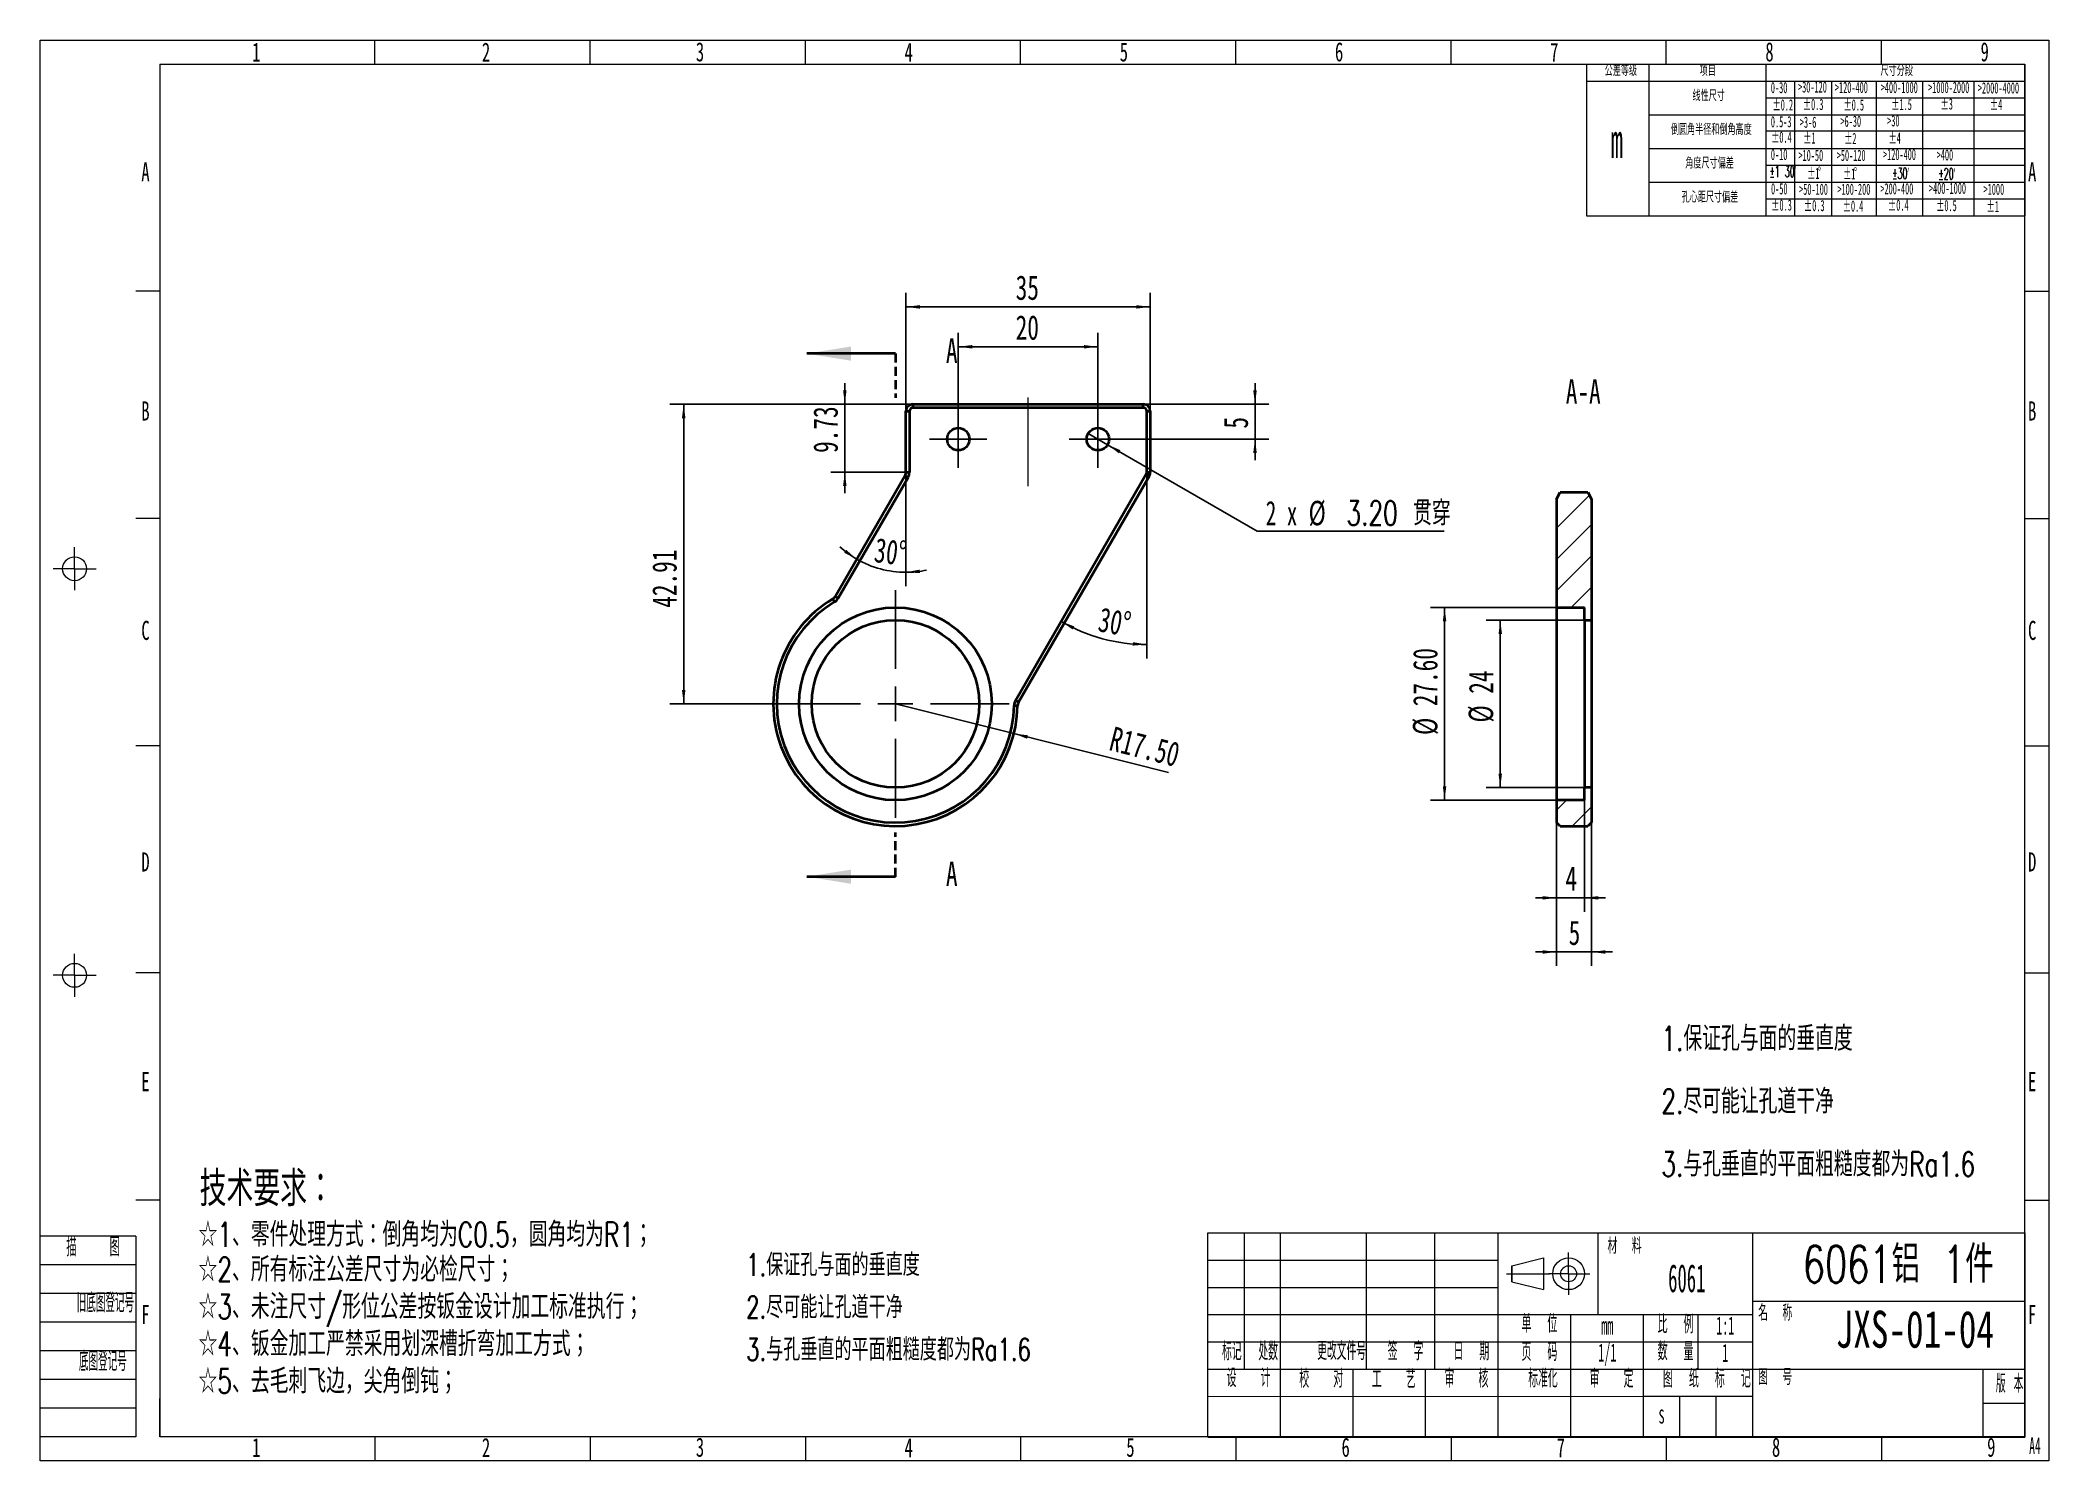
# Model space of a CAD drawing. Header units: millimetres. Extents: x 5 to 292, y 3 to 206.
import ezdxf

# ---------------------------------------------------------------- set-up
doc = ezdxf.new("R2010")
doc.units = ezdxf.units.MM
doc.linetypes.add('CENTERX2', pattern=[20.32, 12.7, -2.54, 2.54, -2.54])
doc.linetypes.add('HIDDEN', pattern=[1.905, 1.27, -0.635])
doc.layers.add('10', color=7, linetype='Continuous')
doc.layers.add('SLD-0', color=7, linetype='Continuous')
doc.layers.add('粗实线层', color=7, linetype='Continuous', lineweight=25)
doc.styles.add('SLDTEXTSTYLE0', font='TXT', dxfattribs={"width": 0.7, "bigfont": 'bigfont'})
doc.styles.add('SLDTEXTSTYLE1', font='TXT', dxfattribs={"width": 0.7})
doc.styles.add('SLDTEXTSTYLE10', font='TXT', dxfattribs={"width": 0.510549})
doc.styles.add('SLDTEXTSTYLE11', font='TXT', dxfattribs={"width": 0.516878})
doc.styles.add('SLDTEXTSTYLE12', font='TXT', dxfattribs={"width": 0.516878, "bigfont": 'bigfont'})
doc.styles.add('SLDTEXTSTYLE13', font='TXT', dxfattribs={"width": 0.633333})
doc.styles.add('SLDTEXTSTYLE2', font='TXT', dxfattribs={"width": 0.49, "bigfont": 'bigfont'})
doc.styles.add('SLDTEXTSTYLE3', font='TXT', dxfattribs={"width": 0.495, "bigfont": 'bigfont'})
doc.styles.add('SLDTEXTSTYLE4', font='TXT', dxfattribs={"width": 0.496, "bigfont": 'bigfont'})
doc.styles.add('SLDTEXTSTYLE5', font='TXT', dxfattribs={"width": 0.5125, "bigfont": 'bigfont'})
doc.styles.add('SLDTEXTSTYLE6', font='TXT', dxfattribs={"width": 0.49})
doc.styles.add('SLDTEXTSTYLE7', font='TXT', dxfattribs={"width": 0.638186})
doc.styles.add('SLDTEXTSTYLE8', font='TXT', dxfattribs={"width": 0.484951, "bigfont": 'bigfont'})
doc.styles.add('SLDTEXTSTYLE9', font='TXT', dxfattribs={"width": 0.454852, "bigfont": 'bigfont'})
doc.dimstyles.new('SLDDIMSTYLE0', dxfattribs={"dimtxt": 3.5, "dimasz": 2, "dimexe": 0, "dimexo": 0.0625, "dimgap": 0.875, "dimtad": 2, "dimrnd": 1e-09, "dimzin": 12, "dimdsep": 46, "dimtxsty": 'SLDTEXTSTYLE1', "dimsah": 1, "dimcen": 0.09, "dimadec": 0, "dimazin": 3, "dimtfac": 1, "dimtofl": 0, "dimtmove": 0, "dimatfit": 3, "dimfxl": 0, "dimfrac": 2, "dimtolj": 1, "dimtzin": 12, "dimarcsym": 0})
doc.dimstyles.new('SLDDIMSTYLE1', dxfattribs={"dimtxt": 3.5, "dimasz": 2, "dimexe": 0, "dimexo": 0.0625, "dimgap": 0.875, "dimtad": 2, "dimrnd": 1e-09, "dimzin": 12, "dimdsep": 46, "dimtxsty": 'SLDTEXTSTYLE1', "dimsah": 1, "dimcen": 0.09, "dimadec": 0, "dimazin": 3, "dimtfac": 1, "dimtmove": 0, "dimatfit": 0, "dimfxl": 0, "dimfrac": 2, "dimtolj": 1, "dimtzin": 12, "dimarcsym": 0})
doc.dimstyles.new('SLDDIMSTYLE2', dxfattribs={"dimtxt": 3.5, "dimasz": 2, "dimexe": 0, "dimexo": 0.0625, "dimgap": 0.875, "dimtad": 2, "dimrnd": 1e-09, "dimzin": 4, "dimdsep": 46, "dimtxsty": 'SLDTEXTSTYLE1', "dimsah": 1, "dimcen": 0, "dimadec": 0, "dimazin": 1, "dimtfac": 1, "dimtofl": 0, "dimtmove": 0, "dimatfit": 3, "dimfxl": 0, "dimfrac": 2, "dimtolj": 1, "dimtzin": 12, "dimarcsym": 0})
doc.dimstyles.new('SLDDIMSTYLE3', dxfattribs={"dimtxt": 3.5, "dimasz": 2, "dimexe": 0, "dimexo": 0.0625, "dimgap": 0.875, "dimtad": 2, "dimdec": 4, "dimzin": 12, "dimdsep": 46, "dimtxsty": 'SLDTEXTSTYLE1', "dimsah": 1, "dimcen": 0.09, "dimazin": 3, "dimtfac": 1, "dimtofl": 0, "dimtmove": 0, "dimatfit": 3, "dimfxl": 0, "dimfrac": 2, "dimtolj": 1, "dimtzin": 12, "dimarcsym": 0})
doc.dimstyles.new('SLDDIMSTYLE4', dxfattribs={"dimtxt": 3.5, "dimasz": 2, "dimexe": 0, "dimexo": 0.0625, "dimgap": 0.875, "dimtad": 0, "dimtih": 1, "dimtoh": 1, "dimrnd": 1e-09, "dimzin": 4, "dimdsep": 46, "dimtxsty": 'SLDTEXTSTYLE1', "dimblk1": 'NONE', "dimsah": 1, "dimcen": 0, "dimadec": 0, "dimazin": 1, "dimtfac": 1, "dimtmove": 0, "dimatfit": 3, "dimldrblk": 'NONE', "dimfxl": 0, "dimfrac": 2, "dimtolj": 1, "dimtzin": 12, "dimarcsym": 0})
doc.dimstyles.new('SLDDIMSTYLE5', dxfattribs={"dimtxt": 3.5, "dimasz": 2, "dimexe": 0, "dimexo": 0.0625, "dimgap": 0.875, "dimtad": 2, "dimrnd": 1e-09, "dimzin": 4, "dimdsep": 46, "dimtxsty": 'SLDTEXTSTYLE1', "dimsah": 1, "dimcen": 0.09, "dimadec": 0, "dimazin": 1, "dimtfac": 1, "dimtofl": 0, "dimtmove": 0, "dimatfit": 3, "dimfxl": 0, "dimfrac": 2, "dimtolj": 1, "dimtzin": 12, "dimarcsym": 0})

# ---------------------------------------------------------------- blocks, each defined once
blk = doc.blocks.new('SW_NOTE_0')
at = {"layer": '粗实线层', "color": 0, "char_height": 3.5, "attachment_point": 1, "style": 'SLDTEXTSTYLE0'}
for s, insert in [('1.保证孔与面的垂直度', (0, 4.51)), ('2.尽可能让孔道干净', (0, -4.49)), ('3.与孔垂直的平面粗糙度都为Ra1.6', (0, -13.49))]:
    blk.add_mtext(s, dxfattribs=dict(at, insert=insert))
blk = doc.blocks.new('SW_NOTE_0_1')
at = {"layer": 'SLD-0', "color": 0, "char_height": 3.5, "attachment_point": 1, "style": 'SLDTEXTSTYLE0'}
for s, insert in [('☆2、所有标注公差尺寸为必检尺寸；', (0, 4.51)), ('☆3、未注尺寸/形位公差按钣金设计加工标准执行；', (0, -0.82)), ('☆4、钣金加工严禁采用划深槽折弯加工方式；', (0, -6.15)), ('☆5、去毛刺飞边，尖角倒钝；', (0, -11.48))]:
    blk.add_mtext(s, dxfattribs=dict(at, insert=insert))
blk = doc.blocks.new('SW_NOTE_0_2')
at = {"layer": 'SLD-0', "color": 0, "char_height": 1.6, "attachment_point": 1, "style": 'SLDTEXTSTYLE11'}
for s, insert in [('±1', (0, 2.06)), ('°', (1.55, 2.19))]:
    blk.add_mtext(s, dxfattribs=dict(at, insert=insert))
blk = doc.blocks.new('SW_NOTE_0_3')
at = {"layer": 'SLD-0', "color": 0, "char_height": 1.6, "attachment_point": 1, "style": 'SLDTEXTSTYLE11'}
for s, insert in [('±1', (0, 2.06)), ('°', (1.55, 2.19))]:
    blk.add_mtext(s, dxfattribs=dict(at, insert=insert))
blk = doc.blocks.new('SW_NOTE_0_4')
at = {"layer": '粗实线层', "color": 0, "char_height": 3.175, "attachment_point": 1, "style": 'SLDTEXTSTYLE0'}
for s, insert in [('1.保证孔与面的垂直度', (0, 4.09)), ('2.尽可能让孔道干净', (0, -1.97)), ('3.与孔垂直的平面粗糙度都为Ra1.6', (0, -8.03))]:
    blk.add_mtext(s, dxfattribs=dict(at, insert=insert))
blk = doc.blocks.new('_D')
at = {"layer": '10'}
for p, q in [((128.5, 153.11), (128.5, 170.05)), ((163.5, 153.11), (163.5, 170.05)), ((163.5, 168.05), (128.5, 168.05))]:
    blk.add_line(p, q, dxfattribs=at)
for points in [[(128.5, 168.05), (130.5, 167.8), (130.5, 168.3)], [(163.5, 168.05), (161.5, 168.3), (161.5, 167.8)]]:
    blk.add_solid(points, dxfattribs=at)
at = {"layer": '10', "insert": (144.22, 172.56), "char_height": 3.5, "attachment_point": 1, "style": 'SLDTEXTSTYLE1'}
blk.add_mtext('35', dxfattribs=at)
blk = doc.blocks.new('_D_1')
at = {"layer": '10'}
for p, q in [((136, 153.21), (136, 164.34)), ((156, 153.21), (156, 164.34)), ((156, 162.34), (136, 162.34))]:
    blk.add_line(p, q, dxfattribs=at)
for points in [[(136, 162.34), (138, 162.09), (138, 162.59)], [(156, 162.34), (154, 162.59), (154, 162.09)]]:
    blk.add_solid(points, dxfattribs=at)
at = {"layer": '10', "insert": (144.22, 166.85), "char_height": 3.5, "attachment_point": 1, "style": 'SLDTEXTSTYLE1'}
blk.add_mtext('20', dxfattribs=at)
blk = doc.blocks.new('_D_2')
at = {"layer": '10'}
for p, q in [((119.75, 154.11), (119.75, 157.11)), ((129.5, 154.11), (117.75, 154.11)), ((119.75, 154.11), (119.75, 144.38)), ((128.5, 144.38), (117.75, 144.38)), ((119.75, 144.38), (119.75, 141.38))]:
    blk.add_line(p, q, dxfattribs=at)
for points in [[(119.75, 154.11), (120, 156.11), (119.5, 156.11)], [(119.75, 144.38), (119.5, 142.38), (120, 142.38)]]:
    blk.add_solid(points, dxfattribs=at)
at = {"layer": '10', "insert": (115.24, 147.14), "char_height": 3.5, "attachment_point": 1, "rotation": 90, "style": 'SLDTEXTSTYLE1'}
blk.add_mtext('9.73', dxfattribs=at)
blk = doc.blocks.new('_D_3')
at = {"layer": '10'}
for q in [(127, 111.2), (166.12, 101.38)]:
    blk.add_line((143.98, 106.94), q, dxfattribs=at)
blk.add_solid([(143.98, 106.94), (145.85, 106.21), (145.98, 106.7)], dxfattribs=at)
at = {"layer": '10', "insert": (158.29, 108), "char_height": 3.5, "attachment_point": 1, "rotation": 345.911, "style": 'SLDTEXTSTYLE1'}
blk.add_mtext('R17.50', dxfattribs=at)
blk = doc.blocks.new('_D_4')
at = {"layer": '10'}
for p, q in [((129.5, 154.11), (94.67, 154.11)), ((96.67, 111.2), (96.67, 154.11)), ((110.7, 111.2), (94.67, 111.2))]:
    blk.add_line(p, q, dxfattribs=at)
for points in [[(96.67, 154.11), (96.42, 152.11), (96.92, 152.11)], [(96.67, 111.2), (96.92, 113.2), (96.42, 113.2)]]:
    blk.add_solid(points, dxfattribs=at)
at = {"layer": '10', "insert": (92.16, 124.96), "char_height": 3.5, "attachment_point": 1, "rotation": 90, "style": 'SLDTEXTSTYLE1'}
blk.add_mtext('42.91', dxfattribs=at)
blk = doc.blocks.new('_D_5')
at = {"layer": '10'}
blk.add_line((128.5, 144.38), (128.5, 128.04), dxfattribs=at)
for start, end in [(227.8184, 240), (240, 270), (270, 282.1816)]:
    blk.add_arc((128.5, 144.11), 14.07, start, end, dxfattribs=at)
for points in [[(121.46, 131.92), (119.95, 133.25), (119.67, 132.83)], [(128.5, 130.04), (130.51, 129.93), (130.48, 130.43)]]:
    blk.add_solid(points, dxfattribs=at)
at = {"layer": '10', "insert": (124.26, 135.01), "char_height": 3.5, "attachment_point": 1, "rotation": 352.7696, "style": 'SLDTEXTSTYLE1'}
blk.add_mtext('30°', dxfattribs=at)
blk = doc.blocks.new('_D_6')
at = {"layer": '10'}
blk.add_line((163, 144.38), (163, 117.71), dxfattribs=at)
blk.add_arc((163, 144.24), 24.54, 240, 270, dxfattribs=at)
for points in [[(150.73, 123), (152.39, 121.85), (152.62, 122.29)], [(163, 119.71), (161.01, 120.04), (160.99, 119.54)]]:
    blk.add_solid(points, dxfattribs=at)
at = {"layer": '10', "insert": (156.47, 125.07), "char_height": 3.5, "attachment_point": 1, "rotation": 349.8989, "style": 'SLDTEXTSTYLE1'}
blk.add_mtext('30°', dxfattribs=at)
blk = doc.blocks.new('_D_7')
at = {"layer": '10'}
for p, q in [((178.5, 154.11), (178.5, 157.11)), ((162.5, 154.11), (180.5, 154.11)), ((178.5, 149.11), (178.5, 154.11)), ((160.1, 149.11), (180.5, 149.11)), ((178.5, 149.11), (178.5, 146.11))]:
    blk.add_line(p, q, dxfattribs=at)
for points in [[(178.5, 154.11), (178.75, 156.11), (178.25, 156.11)], [(178.5, 149.11), (178.25, 147.11), (178.75, 147.11)]]:
    blk.add_solid(points, dxfattribs=at)
at = {"layer": '10', "insert": (173.99, 150.62), "char_height": 3.5, "attachment_point": 1, "rotation": 90, "style": 'SLDTEXTSTYLE1'}
blk.add_mtext('5', dxfattribs=at)
blk = doc.blocks.new('_D_8')
at = {"layer": '10'}
for p, q in [((154.62, 149.91), (157.39, 148.31)), ((157.39, 148.31), (178.79, 135.94)), ((178.79, 135.94), (205.61, 135.94))]:
    blk.add_line(p, q, dxfattribs=at)
blk.add_solid([(157.39, 148.31), (158.99, 147.09), (159.24, 147.53)], dxfattribs=at)
at = {"layer": '10', "char_height": 3.5, "attachment_point": 1}
for s, insert, style in [('2 x', (180.04, 140.27), 'SLDTEXTSTYLE13'), ('%%c', (186.17, 140.28), 'SLDTEXTSTYLE1'), ('3.20 贯穿', (191.6, 140.27), 'SLDTEXTSTYLE0')]:
    blk.add_mtext(s, dxfattribs=dict(at, insert=insert, style=style))
blk = doc.blocks.new('_None')
blk = doc.blocks.new('SW_CENTERMARKSYMBOL_0')
at = {"layer": '10', "color": 0}
for p, q in [((0, 5), (0, 16.3)), ((-5, 0), (-16.3, 0)), ((0, 0), (-2.5, 0)), ((0, 0), (0, 2.5)), ((0, 0), (0, -2.5)), ((0, 0), (2.5, 0)), ((5, 0), (16.3, 0)), ((0, -5), (0, -16.3))]:
    blk.add_line(p, q, dxfattribs=at)
blk = doc.blocks.new('SW_CENTERMARKSYMBOL_1')
at = {"layer": '10', "color": 0}
for p, q in [((0, 2.5), (0, 4.1)), ((-2.5, 0), (-4.1, 0)), ((0, 0), (-2.5, 0)), ((0, 0), (0, 2.5)), ((0, 0), (0, -2.5)), ((0, 0), (2.5, 0)), ((2.5, 0), (4.1, 0)), ((0, -2.5), (0, -4.1))]:
    blk.add_line(p, q, dxfattribs=at)
blk = doc.blocks.new('SW_CENTERMARKSYMBOL_2')
at = {"layer": '10', "color": 0}
for p, q in [((0, 2.5), (0, 4.1)), ((-2.5, 0), (-4.1, 0)), ((0, 0), (-2.5, 0)), ((0, 0), (0, 2.5)), ((0, 0), (0, -2.5)), ((0, 0), (2.5, 0)), ((2.5, 0), (4.1, 0)), ((0, -2.5), (0, -4.1))]:
    blk.add_line(p, q, dxfattribs=at)
blk = doc.blocks.new('_D_9')
at = {"layer": '10'}
for p, q in [((221.69, 125), (221.69, 73.67)), ((226.69, 123.2), (226.69, 73.67)), ((221.69, 75.67), (218.69, 75.67)), ((226.69, 75.67), (221.69, 75.67)), ((226.69, 75.67), (229.69, 75.67))]:
    blk.add_line(p, q, dxfattribs=at)
for points in [[(221.69, 75.67), (219.69, 75.92), (219.69, 75.42)], [(226.69, 75.67), (228.69, 75.42), (228.69, 75.92)]]:
    blk.add_solid(points, dxfattribs=at)
at = {"layer": '10', "insert": (223.42, 80.18), "char_height": 3.5, "attachment_point": 1, "style": 'SLDTEXTSTYLE1'}
blk.add_mtext('5', dxfattribs=at)
blk = doc.blocks.new('_D_10')
at = {"layer": '10'}
for p, q in [((221.69, 125), (203.65, 125)), ((205.65, 125), (205.65, 97.4)), ((221.69, 97.4), (203.65, 97.4))]:
    blk.add_line(p, q, dxfattribs=at)
for points in [[(205.65, 125), (205.4, 123), (205.9, 123)], [(205.65, 97.4), (205.9, 99.4), (205.4, 99.4)]]:
    blk.add_solid(points, dxfattribs=at)
at = {"layer": '10', "char_height": 3.5, "attachment_point": 1, "rotation": 90, "style": 'SLDTEXTSTYLE1'}
for s, insert in [('27.60', (201.13, 110.86)), ('%%c', (201.12, 106.74))]:
    blk.add_mtext(s, dxfattribs=dict(at, insert=insert))
blk = doc.blocks.new('_D_11')
at = {"layer": '10'}
for p, q in [((225.69, 123.2), (211.63, 123.2)), ((213.63, 123.2), (213.63, 99.2)), ((225.69, 99.2), (211.63, 99.2))]:
    blk.add_line(p, q, dxfattribs=at)
for points in [[(213.63, 123.2), (213.38, 121.2), (213.88, 121.2)], [(213.63, 99.2), (213.88, 101.2), (213.38, 101.2)]]:
    blk.add_solid(points, dxfattribs=at)
at = {"layer": '10', "char_height": 3.5, "attachment_point": 1, "rotation": 90, "style": 'SLDTEXTSTYLE1'}
for s, insert in [('24', (209.12, 112.65)), ('%%c', (209.1, 108.53))]:
    blk.add_mtext(s, dxfattribs=dict(at, insert=insert))
blk = doc.blocks.new('_D_12')
at = {"layer": '10'}
for p, q in [((225.69, 97.4), (225.69, 81.42)), ((221.69, 94.2), (221.69, 81.42)), ((221.69, 83.42), (218.69, 83.42)), ((225.69, 83.42), (221.69, 83.42)), ((225.69, 83.42), (228.69, 83.42))]:
    blk.add_line(p, q, dxfattribs=at)
for points in [[(221.69, 83.42), (219.69, 83.67), (219.69, 83.17)], [(225.69, 83.42), (227.69, 83.17), (227.69, 83.67)]]:
    blk.add_solid(points, dxfattribs=at)
at = {"layer": '10', "insert": (222.96, 87.93), "char_height": 3.5, "attachment_point": 1, "style": 'SLDTEXTSTYLE1'}
blk.add_mtext('4', dxfattribs=at)

msp = doc.modelspace()

# ---------------------------------------------------------------- hatches: boundary and pattern name
at = {"layer": '10', "linetype": 'Continuous', "lineweight": 18}
h = msp.add_hatch(dxfattribs=at)
h.set_pattern_fill('ANSI31', color=256, style=0)
h.paths.add_polyline_path([(226.18866, 141.51236), (222.18866, 141.51236), (221.68866, 140.51236), (221.68866, 125.00147), (225.68866, 125.00147), (225.68866, 123.20147), (226.68866, 123.20147), (226.68866, 140.51236)], flags=0)
h = msp.add_hatch(dxfattribs=at)
h.set_pattern_fill('ANSI31', color=256, style=0)
h.paths.add_polyline_path([(221.68866, 94.20147), (222.18866, 93.70147), (226.18866, 93.70147), (226.68866, 94.20147), (226.68866, 99.20147), (225.68866, 99.20147), (225.68866, 97.40147), (221.68866, 97.40147)], flags=0)

# ---------------------------------------------------------------- linework, layer by layer
at = {"color": 7, "linetype": 'Continuous', "lineweight": 35}
for p, q in [((127.00193, 161.35951), (114.30193, 161.35951)), ((128.50193, 144.37839), (128.50193, 153.11044)), ((128.50193, 153.11044), (129.00193, 153.11044)), ((129.00193, 153.11044), (129.00193, 144.37839)), ((129.50193, 154.11044), (129.50193, 153.61044)), ((129.50193, 154.11044), (162.50193, 154.11044)), ((162.50193, 153.61044), (129.50193, 153.61044)), ((162.50193, 153.61044), (162.50193, 154.11044)), ((163.00193, 144.37839), (163.00193, 153.11044)), ((163.00193, 153.11044), (163.50193, 153.11044)), ((163.50193, 153.11044), (163.50193, 144.37839)), ((118.38391, 126.58552), (128.36795, 143.87839)), ((128.36795, 143.87839), (128.80097, 143.62839)), ((128.50193, 144.37839), (129.00193, 144.37839)), ((144.2009, 111.68007), (162.93494, 144.12839)), ((163.36795, 143.87839), (144.63391, 111.43007)), ((162.93494, 144.12839), (163.36795, 143.87839)), ((163.00193, 144.37839), (163.50193, 144.37839)), ((128.80097, 143.62839), (118.81692, 126.33552)), ((221.68866, 140.51236), (222.18866, 141.51236)), ((222.18866, 141.51236), (226.18866, 141.51236)), ((226.18866, 141.51236), (226.68866, 140.51236)), ((221.68866, 140.51236), (221.68866, 125.00147)), ((226.68866, 140.51236), (226.68866, 123.20147)), ((118.03054, 126.22692), (118.28686, 125.79762)), ((118.38391, 126.58552), (118.81692, 126.33552)), ((221.68866, 125.00147), (225.68866, 125.00147)), ((221.68866, 125.00147), (221.68866, 97.40147)), ((225.68866, 123.20147), (225.68866, 125.00147)), ((225.68866, 123.20147), (226.68866, 123.20147)), ((225.68866, 123.20147), (225.68866, 99.20147)), ((226.68866, 123.20147), (226.68866, 99.20147)), ((144.0001, 110.95208), (144.50004, 110.94474)), ((144.2009, 111.68007), (144.63391, 111.43007)), ((226.68866, 99.20147), (225.68866, 99.20147)), ((225.68866, 97.40147), (225.68866, 99.20147)), ((226.68866, 99.20147), (226.68866, 94.20147)), ((221.68866, 97.40147), (221.68866, 94.20147)), ((225.68866, 97.40147), (221.68866, 97.40147)), ((222.18866, 93.70147), (221.68866, 94.20147)), ((222.18866, 93.70147), (226.18866, 93.70147)), ((226.68866, 94.20147), (226.18866, 93.70147)), ((127.00193, 86.4524), (114.30193, 86.4524))]:
    msp.add_line(p, q, dxfattribs=at)
at = {"color": 7, "linetype": 'HIDDEN', "lineweight": 35}
for p, q in [((127.00193, 161.35951), (127.00193, 155.00951)), ((127.00193, 86.4524), (127.00193, 92.8024))]:
    msp.add_line(p, q, dxfattribs=at)
at = {"color": 7, "linetype": 'Continuous', "lineweight": 35}
for centre, radius in [((136.00193, 149.11044), 1.6), ((156.00193, 149.11044), 1.6), ((127.00193, 111.20147), 13.8), ((127.00193, 111.20147), 12)]:
    msp.add_circle(centre, radius, dxfattribs=at)
for centre, radius, start, end in [((129.50193, 153.11044), 1, 90, 180), ((129.50193, 153.11044), 0.5, 90, 180), ((162.50193, 153.11044), 1, 0, 90), ((162.50193, 153.11044), 0.5, 0, 90), ((127.50193, 144.37839), 1, 330, 0), ((127.50193, 144.37839), 1.5, 330, 0), ((162.50193, 144.37839), 0.5, 330, 0), ((162.50193, 144.37839), 1, 330, 0), ((127.00193, 111.20147), 17.5, 120.8405667, 359.1594333), ((127.00193, 111.20147), 17, 120.8405667, 359.1594333), ((117.51789, 127.08552), 1, 300.8405667, 330), ((117.51789, 127.08552), 1.5, 300.8405667, 330), ((145.49994, 110.93007), 1.5, 150, 179.1594333), ((145.49994, 110.93007), 1, 150, 179.1594333)]:
    msp.add_arc(centre, radius, start, end, dxfattribs=at)
for points in [[(114.30193, 161.35951), (120.65193, 160.34351), (120.65193, 162.37551)], [(114.30193, 86.4524), (120.65193, 85.4364), (120.65193, 87.4684)]]:
    msp.add_solid(points, dxfattribs=at)
at = {"layer": '10', "linetype": 'CENTERX2', "lineweight": 18}
msp.add_line((146.00193, 142.37839), (146.00193, 155.11044), dxfattribs=at)
at = {"layer": 'SLD-0', "color": 179, "linetype": 'Continuous', "lineweight": 18}
for p, q in [((4.5, 2.8), (4.5, 206.245)), ((4.5, 206.245), (292.2, 206.245)), ((52.45, 202.82), (52.45, 206.245)), ((83.275, 202.82), (83.275, 206.245)), ((114.1, 202.82), (114.1, 206.245)), ((144.925, 202.82), (144.925, 206.245)), ((144.925, 202.82), (144.925, 206.245)), ((175.75, 202.82), (175.75, 206.245)), ((175.75, 202.82), (175.75, 206.245)), ((206.575, 202.82), (206.575, 206.245)), ((206.575, 202.82), (206.575, 206.245)), ((237.4, 202.82), (237.4, 206.245)), ((237.4, 202.82), (237.4, 206.245)), ((268.225, 202.82), (268.225, 206.245)), ((268.225, 202.82), (268.225, 206.245)), ((292.2, 206.245), (292.2, 2.8)), ((21.625, 202.82), (288.775, 202.82)), ((21.625, 202.82), (21.625, 6.225)), ((225.98356, 202.79344), (288.775, 202.82)), ((225.98356, 202.79344), (225.98356, 181.10971)), ((234.92756, 202.79344), (234.92756, 181.10971)), ((251.66795, 202.79344), (251.66795, 181.10971)), ((288.775, 6.225), (288.775, 202.82)), ((288.775, 202.82), (288.77501, 181.10971)), ((225.98356, 200.37334), (234.90726, 200.37334)), ((234.92756, 200.38844), (288.76122, 200.38844)), ((255.79653, 200.38844), (255.79653, 197.98344)), ((261.07164, 200.38844), (261.07164, 181.10971)), ((267.44634, 200.38844), (267.44634, 181.10971)), ((274.09728, 200.38844), (274.09728, 193.23939)), ((281.43614, 200.38844), (281.43614, 193.23939)), ((251.69899, 197.98344), (288.76122, 197.98344)), ((255.79653, 197.98006), (255.79653, 195.57506)), ((234.92756, 195.53971), (288.76122, 195.53971)), ((251.69899, 193.26851), (288.775, 193.26851)), ((255.79653, 195.53971), (255.79653, 181.10971)), ((274.09728, 193.13471), (274.09728, 181.10971)), ((281.43614, 193.13471), (281.43614, 181.10971)), ((234.92756, 190.72971), (288.77501, 190.72971)), ((251.67791, 188.32471), (288.77501, 188.32471)), ((234.92756, 185.91971), (288.77501, 185.91971)), ((251.67791, 183.51471), (288.77501, 183.51471)), ((225.98356, 181.10971), (288.76122, 181.10971)), ((21.625, 170.2825), (18.2, 170.2825)), ((288.775, 170.2825), (292.2, 170.2825)), ((21.625, 137.745), (18.2, 137.745)), ((288.775, 137.745), (292.2, 137.745)), ((9.432, 130.5525), (9.432, 133.635)), ((9.432, 130.5525), (6.3495, 130.5525)), ((9.432, 130.5525), (12.5145, 130.5525)), ((9.432, 130.5525), (9.432, 127.47)), ((21.625, 105.2075), (18.2, 105.2075)), ((288.775, 105.2075), (292.2, 105.2075)), ((9.432, 72.3275), (9.432, 75.41)), ((9.432, 72.3275), (6.3495, 72.3275)), ((9.432, 72.3275), (9.432, 69.245)), ((9.432, 72.3275), (12.5145, 72.3275)), ((21.625, 72.67), (18.2, 72.67)), ((288.775, 72.67), (292.2, 72.67)), ((21.625, 40.1325), (18.2, 40.1325)), ((288.775, 40.1325), (292.2, 40.1325)), ((18.2, 34.995), (4.5, 34.995)), ((18.2, 34.995), (18.2, 6.225)), ((171.74172, 6.18589), (171.74172, 35.43589)), ((171.74172, 35.43589), (288.74172, 35.43589)), ((177.0158, 15.93589), (177.0158, 35.43589)), ((182.14172, 6.18589), (182.14172, 35.43589)), ((194.49172, 15.93589), (194.49172, 35.43589)), ((204.24172, 15.93589), (204.24172, 35.43589)), ((213.34172, 6.18589), (213.34172, 35.43589)), ((227.64172, 23.73589), (227.64172, 35.43589)), ((249.74172, 35.43589), (249.74172, 6.18589)), ((288.77571, 35.43589), (288.77571, 6.18589)), ((215.29172, 30.72339), (219.84172, 31.86089)), ((219.84172, 31.86089), (219.84172, 27.31089)), ((223.41672, 29.58589), (223.41672, 32.61923)), ((18.2, 30.885), (4.5, 30.885)), ((171.74172, 31.53589), (213.34172, 31.53589)), ((214.53339, 29.58589), (220.70364, 29.58589)), ((215.29172, 30.72339), (215.29172, 28.44839)), ((215.29172, 28.44839), (215.29172, 30.72339)), ((223.41672, 29.58589), (220.60005, 29.58589)), ((223.41672, 29.58589), (226.45005, 29.58589)), ((223.41672, 29.58589), (223.41672, 26.55256)), ((18.2, 26.775), (4.5, 26.775)), ((171.74172, 27.63589), (213.34172, 27.63589)), ((215.29172, 28.44839), (219.84172, 27.31089)), ((171.74172, 23.73589), (213.34172, 23.73589)), ((213.34172, 23.73589), (249.74172, 23.73589)), ((223.74172, 6.18589), (223.74172, 23.73589)), ((234.14172, 6.18589), (234.14172, 23.73589)), ((241.94172, 23.73589), (241.94172, 15.93589)), ((249.74172, 25.68589), (288.74172, 25.68589)), ((18.2, 22.665), (4.5, 22.665)), ((18.2, 18.555), (4.5, 18.555)), ((171.74172, 19.83589), (249.74172, 19.83589)), ((18.2, 14.445), (4.5, 14.445)), ((171.74172, 15.93589), (249.74172, 15.93589)), ((192.54172, 6.18589), (192.54172, 15.93589)), ((202.94172, 6.18589), (202.94172, 15.93589)), ((249.74172, 15.93589), (288.74172, 15.93589)), ((282.77571, 6.18589), (282.77571, 15.93589)), ((21.625, 6.225), (21.625, 11.73925)), ((171.74172, 12.03589), (234.13605, 12.02247)), ((234.14172, 12.03589), (249.74172, 12.03589)), ((239.34172, 6.18589), (239.34172, 12.03589)), ((244.54172, 6.18589), (244.54172, 12.03589)), ((18.2, 10.335), (4.5, 10.335)), ((282.77571, 11.06089), (288.77571, 11.06089)), ((18.2, 6.225), (4.5, 6.225)), ((288.775, 6.225), (21.625, 6.225)), ((165.475, 6.225), (21.625, 6.225)), ((52.45, 6.225), (52.45, 2.8)), ((83.275, 6.225), (83.275, 2.8)), ((114.1, 6.225), (114.1, 2.8)), ((114.1, 6.225), (114.1, 2.8)), ((144.925, 6.225), (144.925, 2.8)), ((144.925, 6.225), (144.925, 2.8)), ((171.74172, 6.18589), (288.74172, 6.18589)), ((175.75, 6.225), (175.75, 2.8)), ((175.75, 6.225), (175.75, 2.8)), ((206.575, 6.225), (206.575, 2.8)), ((206.575, 6.225), (206.575, 2.8)), ((237.4, 6.225), (237.4, 2.8)), ((237.4, 6.225), (237.4, 2.8)), ((268.225, 6.225), (268.225, 2.8)), ((268.225, 6.225), (268.225, 2.8)), ((292.2, 2.8), (4.5, 2.8))]:
    msp.add_line(p, q, dxfattribs=at)
for centre, radius in [((9.432, 130.5525), 1.7125), ((9.432, 72.3275), 1.7125), ((223.41672, 29.58589), 2.275), ((223.41672, 29.58589), 1.1375)]:
    msp.add_circle(centre, radius, dxfattribs=at)

# ---------------------------------------------------------------- block references
at = {"layer": '10'}
for name, p in [('SW_CENTERMARKSYMBOL_2', (136.00193, 149.11044)), ('SW_CENTERMARKSYMBOL_1', (156.00193, 149.11044)), ('SW_CENTERMARKSYMBOL_0', (127.00193, 111.20147))]:
    msp.add_blockref(name, p, dxfattribs=at)
at = {"layer": 'SLD-0'}
for name, p in [('SW_NOTE_0_3', (257.57397, 185.91667)), ('SW_NOTE_0_2', (262.72522, 185.84977)), ('SW_NOTE_0_1', (27.18083, 27.45355))]:
    msp.add_blockref(name, p, dxfattribs=at)
at = {"layer": '粗实线层'}
for name, p in [('SW_NOTE_0', (236.70634, 60.52334)), ('SW_NOTE_0_4', (105.63149, 28.366))]:
    msp.add_blockref(name, p, dxfattribs=at)

# ---------------------------------------------------------------- texts
at = {"color": 7, "linetype": 'Continuous', "char_height": 3.5, "attachment_point": 1, "style": 'SLDTEXTSTYLE1'}
for insert in [(134.2312, 163.52516), (134.2312, 88.61805)]:
    msp.add_mtext('A', dxfattribs=dict(at, insert=insert))
at = {"layer": '10', "insert": (225.51574, 157.68019), "char_height": 3.5, "attachment_point": 2, "style": 'SLDTEXTSTYLE1'}
msp.add_mtext('A-A', dxfattribs=at)
at = {"layer": 'SLD-0'}
for s, insert, char_height, attachment_point, style in [('1', (34.85479, 205.90633), 2.74, 1, 'SLDTEXTSTYLE7'), ('2', (67.77116, 205.90633), 2.74, 1, 'SLDTEXTSTYLE7'), ('3', (98.41434, 205.95291), 2.74, 1, 'SLDTEXTSTYLE7'), ('4', (128.29979, 205.89537), 2.74, 1, 'SLDTEXTSTYLE7'), ('5', (159.12479, 205.94195), 2.74, 1, 'SLDTEXTSTYLE7'), ('6', (189.94979, 205.95291), 2.74, 1, 'SLDTEXTSTYLE7'), ('7', (220.77479, 205.89537), 2.74, 1, 'SLDTEXTSTYLE7'), ('8', (251.59979, 205.95291), 2.74, 1, 'SLDTEXTSTYLE7'), ('9', (282.42479, 205.95291), 2.74, 1, 'SLDTEXTSTYLE7'), ('公差等级', (228.58686, 202.73167), 1.6, 1, 'SLDTEXTSTYLE12'), ('项目', (242.19254, 202.70986), 1.6, 1, 'SLDTEXTSTYLE12'), ('尺寸分段', (268.0924, 202.72211), 1.6, 1, 'SLDTEXTSTYLE12'), ('线性尺寸', (241.16365, 199.12764), 1.6, 1, 'SLDTEXTSTYLE12'), ('0-30', (252.38791, 200.25301), 1.6, 1, 'SLDTEXTSTYLE11'), ('>30-120', (256.27705, 200.34199), 1.6, 1, 'SLDTEXTSTYLE11'), ('>120-400', (261.5573, 200.27509), 1.6, 1, 'SLDTEXTSTYLE11'), ('>400-1000', (268.1181, 200.27509), 1.6, 1, 'SLDTEXTSTYLE11'), ('>1000-2000', (274.90284, 200.27509), 1.6, 1, 'SLDTEXTSTYLE11'), ('>2000-4000', (282.03154, 200.20819), 1.6, 1, 'SLDTEXTSTYLE11'), ('±0.2', (252.61709, 197.77773), 1.6, 1, 'SLDTEXTSTYLE11'), ('±0.3', (256.96554, 197.84463), 1.6, 1, 'SLDTEXTSTYLE11'), ('±0.5', (262.78086, 197.77367), 1.6, 1, 'SLDTEXTSTYLE11'), ('±1.5', (269.62817, 197.84057), 1.6, 1, 'SLDTEXTSTYLE11'), ('±3', (276.68998, 197.90746), 1.6, 1, 'SLDTEXTSTYLE11'), ('±4', (283.76124, 197.84057), 1.6, 1, 'SLDTEXTSTYLE11'), ('m', (229.43538, 194.35168), 5, 1, 'SLDTEXTSTYLE11'), ('倒圆角半径和倒角高度', (238.07457, 194.28491), 1.6, 1, 'SLDTEXTSTYLE12'), ('0.5-3', (252.38791, 195.36935), 1.6, 1, 'SLDTEXTSTYLE11'), ('±0.4', (252.41639, 193.16168), 1.6, 1, 'SLDTEXTSTYLE11'), ('>3-6', (256.53566, 195.30246), 1.6, 1, 'SLDTEXTSTYLE11'), ('±1', (257.00919, 193.03369), 1.6, 1, 'SLDTEXTSTYLE11'), ('>6-30', (262.35591, 195.43625), 1.6, 1, 'SLDTEXTSTYLE11'), ('±2', (262.87309, 192.9726), 1.6, 1, 'SLDTEXTSTYLE11'), ('>30', (269.04584, 195.50315), 1.6, 1, 'SLDTEXTSTYLE11'), ('±4', (269.22615, 193.03369), 1.6, 1, 'SLDTEXTSTYLE11'), ('0-10', (252.38791, 190.6864), 1.6, 1, 'SLDTEXTSTYLE11'), ('>10-50', (256.33497, 190.5526), 1.6, 1, 'SLDTEXTSTYLE11'), ('>50-120', (261.82071, 190.5526), 1.6, 1, 'SLDTEXTSTYLE11'), ('>120-400', (268.44375, 190.6864), 1.6, 1, 'SLDTEXTSTYLE11'), ('>400', (276.13717, 190.6195), 1.6, 1, 'SLDTEXTSTYLE11'), ('A', (18.98775, 188.76584), 2.74, 1, 'SLDTEXTSTYLE7'), ('角度尺寸偏差', (240.13456, 189.46704), 1.6, 1, 'SLDTEXTSTYLE12'), ('±1 30′', (252.17818, 188.23746), 1.5875, 1, 'SLDTEXTSTYLE12'), ('±30′', (269.74965, 187.97918), 1.6, 1, 'SLDTEXTSTYLE12'), ('±20′', (276.37268, 187.91228), 1.6, 1, 'SLDTEXTSTYLE12'), ('A', (289.22025, 188.76584), 2.74, 1, 'SLDTEXTSTYLE7'), ('孔心距尺寸偏差', (239.60892, 184.59683), 1.6, 1, 'SLDTEXTSTYLE12'), ('0-50', (252.41303, 185.76886), 1.6, 1, 'SLDTEXTSTYLE11'), ('>50-100', (256.42699, 185.70196), 1.6, 1, 'SLDTEXTSTYLE11'), ('>100-200', (261.91273, 185.70196), 1.6, 1, 'SLDTEXTSTYLE11'), ('>200-400', (268.06747, 185.76886), 1.6, 1, 'SLDTEXTSTYLE11'), ('>400-1000', (275.025, 185.83576), 1.6, 1, 'SLDTEXTSTYLE11'), ('>1000', (282.85222, 185.70196), 1.6, 1, 'SLDTEXTSTYLE11'), ('±0.3', (252.44151, 183.42738), 1.6, 1, 'SLDTEXTSTYLE11'), ('±0.3', (257.12446, 183.36048), 1.6, 1, 'SLDTEXTSTYLE11'), ('±0.4', (262.67711, 183.29358), 1.6, 1, 'SLDTEXTSTYLE11'), ('±0.4', (269.16634, 183.42738), 1.6, 1, 'SLDTEXTSTYLE11'), ('±0.5', (276.05697, 183.36048), 1.6, 1, 'SLDTEXTSTYLE11'), ('±1', (283.2821, 183.22668), 1.6, 1, 'SLDTEXTSTYLE11'), ('B', (18.98775, 154.51538), 2.74, 1, 'SLDTEXTSTYLE7'), ('B', (289.22025, 154.51538), 2.74, 1, 'SLDTEXTSTYLE7'), ('C', (18.98775, 123.09791), 2.74, 1, 'SLDTEXTSTYLE7'), ('C', (289.22025, 123.09791), 2.74, 1, 'SLDTEXTSTYLE7'), ('D', (18.98775, 89.93409), 2.74, 1, 'SLDTEXTSTYLE7'), ('D', (289.22025, 89.93409), 2.74, 1, 'SLDTEXTSTYLE7'), ('E', (18.98775, 58.46958), 2.74, 1, 'SLDTEXTSTYLE7'), ('E', (289.22025, 58.46958), 2.74, 1, 'SLDTEXTSTYLE7'), ('描    图', (12.07972, 34.80982), 2.74, 2, 'SLDTEXTSTYLE8'), ('材  料', (228.99399, 34.72334), 2.275, 1, 'SLDTEXTSTYLE5'), ('6061', (240.34584, 30.9502), 4, 2, 'SLDTEXTSTYLE6'), ('旧底图登记号', (13.8474, 26.80771), 2.74, 2, 'SLDTEXTSTYLE9'), ('F', (18.98775, 25.13719), 2.74, 1, 'SLDTEXTSTYLE7'), ('单  位', (219.23867, 23.73556), 2.6, 2, 'SLDTEXTSTYLE3'), ('比  例', (238.73686, 23.65706), 2.6, 2, 'SLDTEXTSTYLE3'), ('1:1', (245.85526, 23.47229), 2.6, 2, 'SLDTEXTSTYLE6'), ('名  称', (250.57039, 25.14183), 2.275, 1, 'SLDTEXTSTYLE5'), ('F', (289.22025, 25.13719), 2.74, 1, 'SLDTEXTSTYLE7'), ('mm', (228.95255, 23.46716), 2.6, 2, 'SLDTEXTSTYLE6'), ('底图登记号', (13.48289, 18.4141), 2.74, 2, 'SLDTEXTSTYLE9'), ('标记', (175.18223, 19.78438), 2.6, 2, 'SLDTEXTSTYLE2'), ('处数', (180.38404, 19.78096), 2.6, 2, 'SLDTEXTSTYLE2'), ('更改文件号', (190.9086, 19.84011), 2.6, 2, 'SLDTEXTSTYLE2'), ('签  字', (200.06367, 19.78893), 2.6, 2, 'SLDTEXTSTYLE3'), ('日  期', (209.48867, 19.78105), 2.6, 2, 'SLDTEXTSTYLE3'), ('页  码', (219.23686, 19.69793), 2.6, 2, 'SLDTEXTSTYLE3'), ('1/1', (228.967, 19.61008), 2.6, 2, 'SLDTEXTSTYLE6'), ('数  量', (238.74047, 19.78096), 2.6, 2, 'SLDTEXTSTYLE3'), ('1', (245.84939, 19.5723), 2.6, 2, 'SLDTEXTSTYLE6'), ('设   计', (177.58269, 15.96346), 2.6, 2, 'SLDTEXTSTYLE4'), ('校   对', (187.9845, 15.87182), 2.6, 2, 'SLDTEXTSTYLE4'), ('工   艺', (198.38128, 15.78888), 2.6, 2, 'SLDTEXTSTYLE4'), ('审   核', (208.78269, 15.88896), 2.6, 2, 'SLDTEXTSTYLE4'), ('标准化', (219.74873, 15.89926), 2.6, 2, 'SLDTEXTSTYLE2'), ('审   定', (229.57986, 15.87535), 2.6, 2, 'SLDTEXTSTYLE4'), ('图  纸  标  记', (243.22367, 15.88432), 2.6, 2, 'SLDTEXTSTYLE4'), ('图  号', (250.56723, 15.94712), 2.275, 1, 'SLDTEXTSTYLE5'), ('版 本', (286.57851, 15.16502), 2.6, 2, 'SLDTEXTSTYLE2'), ('S', (236.7324, 10.1397), 2, 2, 'SLDTEXTSTYLE7'), ('1', (34.85479, 6.07248), 2.74, 1, 'SLDTEXTSTYLE7'), ('2', (67.77116, 6.07248), 2.74, 1, 'SLDTEXTSTYLE7'), ('3', (98.41434, 6.11906), 2.74, 1, 'SLDTEXTSTYLE7'), ('4', (128.29979, 6.06152), 2.74, 1, 'SLDTEXTSTYLE7'), ('5', (160.06434, 6.1081), 2.74, 1, 'SLDTEXTSTYLE7'), ('6', (190.88934, 6.11906), 2.74, 1, 'SLDTEXTSTYLE7'), ('7', (221.71434, 6.06152), 2.74, 1, 'SLDTEXTSTYLE7'), ('8', (252.53934, 6.11906), 2.74, 1, 'SLDTEXTSTYLE7'), ('9', (283.36434, 6.11906), 2.74, 1, 'SLDTEXTSTYLE7'), ('A4', (290.21615, 6.18538), 2.3975, 2, 'SLDTEXTSTYLE10')]:
    msp.add_mtext(s, dxfattribs=dict(at, insert=insert, char_height=char_height, attachment_point=attachment_point, style=style))
at = {"layer": '粗实线层', "attachment_point": 1}
for s, insert, char_height, style in [('技术要求：', (27.33016, 44.27001), 5, 'SLDTEXTSTYLE0'), ('☆1、零件处理方式：倒角均为C0.5，圆角均为R1；', (27.18083, 36.96718), 3.5, 'SLDTEXTSTYLE0'), ('6061铝 1件', (256.96835, 33.59662), 5.291667, 'SLDTEXTSTYLE0'), ('JXS-01-04', (261.67205, 24.29442), 5.291667, 'SLDTEXTSTYLE1')]:
    msp.add_mtext(s, dxfattribs=dict(at, insert=insert, char_height=char_height, style=style))

# ---------------------------------------------------------------- dimensions: what is measured, and where the dimension line sits
at = {"layer": '10'}
for base, p1, p2, dimstyle, picture, middle in [((128.50193, 168.04827), (163.50193, 153.11044), (128.50193, 153.11044), 'SLDDIMSTYLE0', '_D', (145.75629, 168.04827)), ((136.00193, 162.33737), (156.00193, 153.21044), (136.00193, 153.21044), 'SLDDIMSTYLE0', '_D_1', (145.75629, 162.33737)), ((221.68866, 75.67278), (226.68866, 123.20147), (221.68866, 125.00147), 'SLDDIMSTYLE1', '_D_9', (224.18866, 75.67278)), ((221.68866, 83.41988), (225.68866, 97.40147), (221.68866, 94.20147), 'SLDDIMSTYLE1', '_D_12', (223.72686, 83.41988))]:
    dim = msp.add_linear_dim(base=base, p1=p1, p2=p2, dimstyle=dimstyle, dxfattribs=at)
    dim.commit()
    dim.dimension.update_dxf_attribs({"geometry": picture, "text_midpoint": middle, "dimtype": 160})
for base, p1, p2, dimstyle, picture, middle in [((119.74821, 144.37839), (129.50193, 154.11044), (128.50193, 144.37839), 'SLDDIMSTYLE1', '_D_2', (119.74821, 150.20625)), ((178.50193, 154.11044), (160.10193, 149.11044), (162.50193, 154.11044), 'SLDDIMSTYLE1', '_D_7', (178.50193, 151.38446)), ((96.6682, 154.11044), (110.70193, 111.20147), (129.50193, 154.11044), 'SLDDIMSTYLE0', '_D_4', (96.6682, 128.79349))]:
    dim = msp.add_linear_dim(base=base, p1=p1, p2=p2, angle=90, dimstyle=dimstyle, dxfattribs=at)
    dim.commit()
    dim.dimension.update_dxf_attribs({"geometry": picture, "text_midpoint": middle, "dimtype": 160})
for base, line1, line2, picture, middle in [((124.85928, 130.5159), ((118.38391, 126.58552), (128.36795, 143.87839)), ((128.50193, 144.37839), (128.50193, 153.11044)), '_D_5', (126.73056, 130.14825)), ((156.65151, 120.54432), ((144.2009, 111.68007), (162.93494, 144.12839)), ((163.00193, 144.37839), (163.00193, 153.11044)), '_D_6', (158.69862, 120.08859))]:
    dim = msp.add_angular_dim_2l(base=base, line1=line1, line2=line2, dimstyle='SLDDIMSTYLE3', dxfattribs=at)
    dim.commit()
    dim.dimension.update_dxf_attribs({"geometry": picture, "text_midpoint": middle, "dimtype": 162})
dim = msp.add_diameter_dim_2p(p1=(154.61651, 149.91082), p2=(157.38735, 148.31006), text='2 x <> 贯穿\\P', dimstyle='SLDDIMSTYLE4', dxfattribs=at)
dim.commit()
dim.dimension.update_dxf_attribs({"geometry": '_D_8', "text_midpoint": (192.8251, 138.01531), "dimtype": 163})
for base, p1, p2, dimstyle, picture, middle in [((205.64631, 97.40147), (221.68866, 125.00147), (221.68866, 97.40147), 'SLDDIMSTYLE5', '_D_10', (205.64631, 112.63337)), ((213.62767, 99.20147), (225.68866, 123.20147), (225.68866, 99.20147), 'SLDDIMSTYLE0', '_D_11', (213.62767, 112.12823))]:
    dim = msp.add_linear_dim(base=base, p1=p1, p2=p2, angle=90, text='%%c<>', dimstyle=dimstyle, dxfattribs=at)
    dim.commit()
    dim.dimension.update_dxf_attribs({"geometry": picture, "text_midpoint": middle, "dimtype": 160})
dim = msp.add_radius_dim(center=(127.00193, 111.20147), mpoint=(143.97551, 106.94148), dimstyle='SLDDIMSTYLE2', dxfattribs=at)
dim.commit()
dim.dimension.update_dxf_attribs({"geometry": '_D_3', "text_midpoint": (161.72012, 102.488), "dimtype": 164})

doc.saveas('drawing.dxf')
